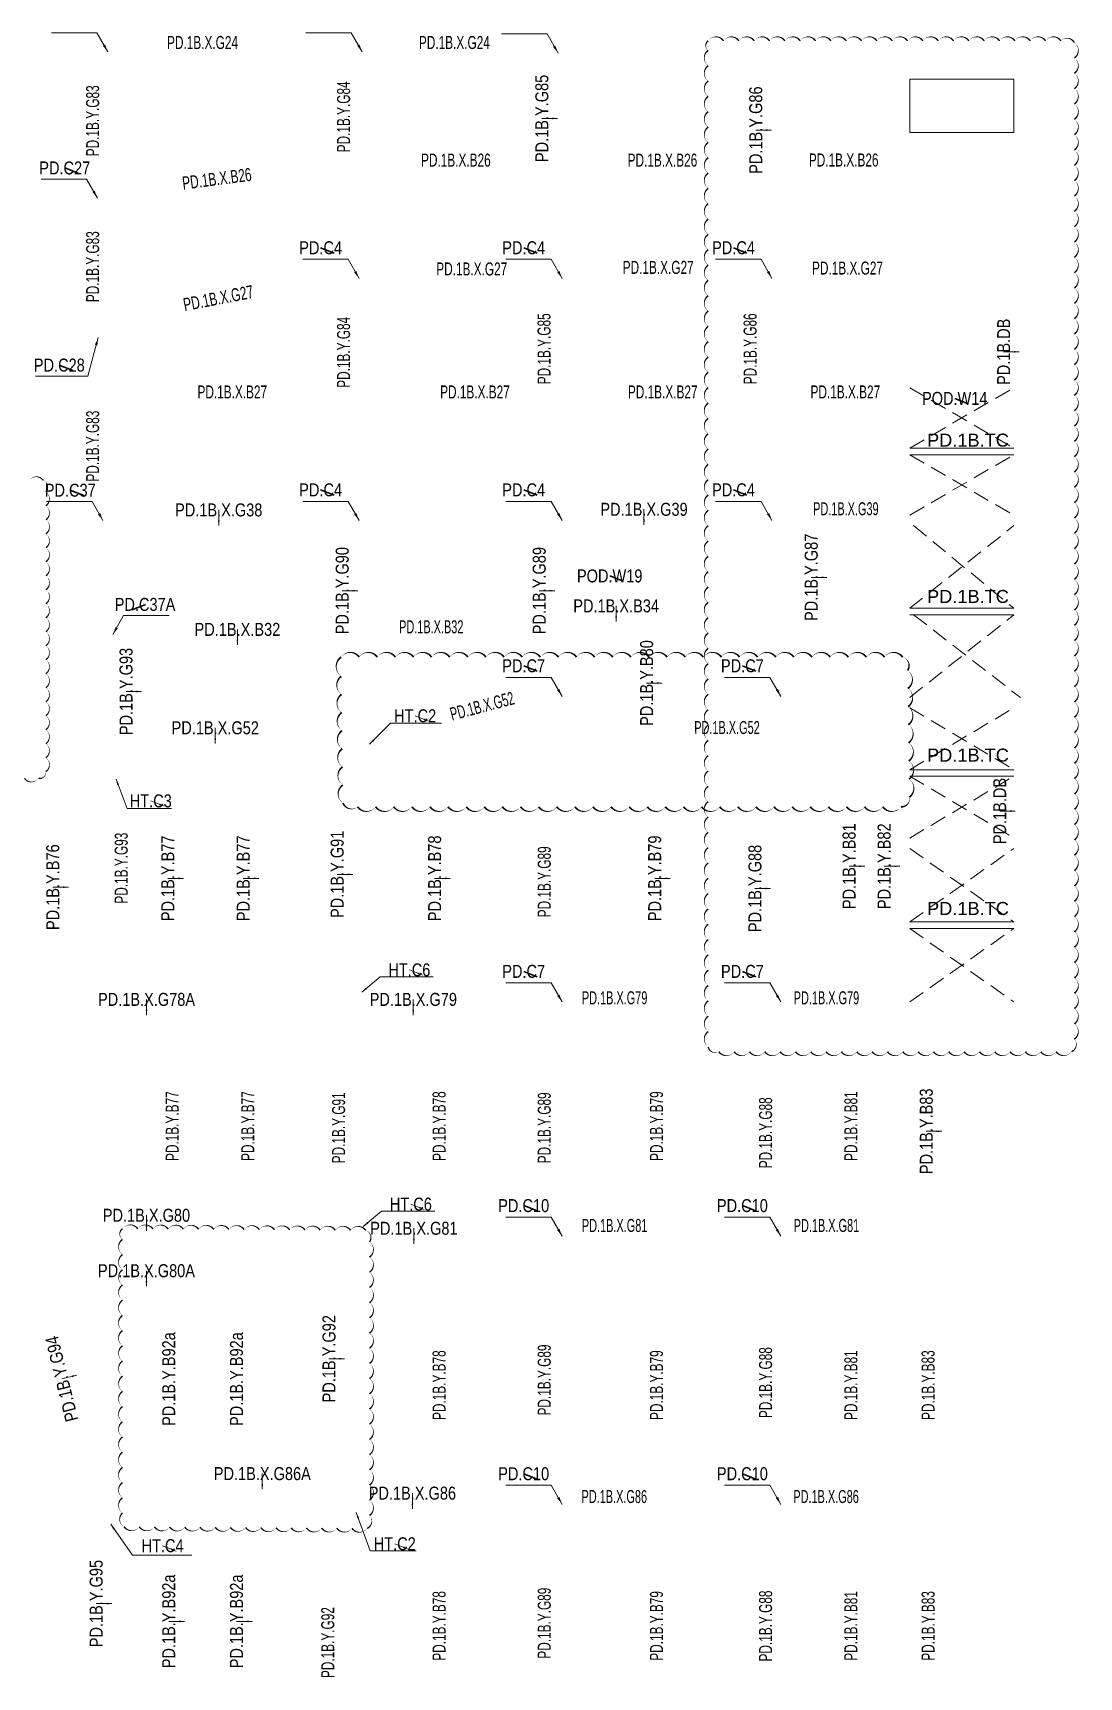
# Model space of a CAD drawing. Header units: millimetres. Extents: x -186788 to 266101, y -9748 to 236614.
# Drawn here: x 177030 to 217216, y 2662 to 65832 of the extents above; entities that cross this region are included whole.
import ezdxf
from ezdxf.enums import TextEntityAlignment as Align

# ---------------------------------------------------------------- set-up
doc = ezdxf.new("R2010")
doc.units = ezdxf.units.MM
doc.header["$MEASUREMENT"] = 0
doc.linetypes.add('DASHED2', pattern=[9.525, 6.35, -3.175])
doc.layers.add('$0$##_KMS_HR', color=230, linetype='Continuous', plot=False)
for name, color, linetype, lineweight in [('$0$C1', 20, 'Continuous', 35), ('$1$NDC_S_ANNO', 7, 'Continuous', 20), ('$1$NDC_S_BEAM NAME', 7, 'Continuous', 9), ('$1$NDC_S_DIM', 1, 'Continuous', 15), ('$1$NDC_S_VN TEXT', 7, 'Continuous', 20), ('NDC_S_OPENING', 9, 'DASHED2', 13), ('NDC_S_SLAB', 2, 'Continuous', 20), ('NDC_S_VN TEXT', 7, 'Continuous', 20)]:
    doc.layers.add(name, color=color, linetype=linetype, lineweight=lineweight)
doc.styles.add('$1$NDC_DIM', font='', dxfattribs={"width": 0.75})
doc.styles.add('$2$ARIAL', font='arial.ttf', dxfattribs={"width": 0.8})
doc.styles.add('NDC_ARIAL', font='arial.ttf', dxfattribs={"width": 0.85})
doc.styles.get('$1$NDC_DIM').set_extended_font_data('Dotum')
doc.dimstyles.new('$0$NDC_dim_150', dxfattribs={"dimscale": 150, "dimtxt": 2.2, "dimasz": 1.5, "dimexe": 1.5, "dimexo": 2.5, "dimgap": 1, "dimtad": 1, "dimdec": 0, "dimzin": 0, "dimdsep": 46, "dimtxsty": '$1$NDC_DIM', "dimblk": '$1$DIMMARK', "dimcen": 0.09, "dimdle": 1.2, "dimclrd": 1, "dimclre": 1, "dimclrt": 3, "dimadec": 0, "dimazin": 0, "dimtfac": 1, "dimtdec": 0, "dimtix": 1, "dimtofl": 0, "dimtmove": 0, "dimatfit": 3, "dimfxl": 0, "dimtolj": 1, "dimtzin": 0, "dimarcsym": 0})
doc.dimstyles.new('$1$NDC_dim_iso', dxfattribs={"dimtxt": 2.2, "dimasz": 1, "dimexe": 1.5, "dimexo": 2.5, "dimgap": 1, "dimtad": 1, "dimdec": 0, "dimzin": 0, "dimdsep": 46, "dimtxsty": '$1$NDC_DIM', "dimblk": '$1$DIMMARK', "dimcen": 0.09, "dimdle": 1.2, "dimclrd": 1, "dimclre": 1, "dimclrt": 3, "dimadec": 0, "dimazin": 0, "dimtfac": 1, "dimtdec": 0, "dimtix": 1, "dimtofl": 0, "dimtmove": 0, "dimatfit": 3, "dimfxl": 0, "dimtolj": 1, "dimtzin": 0, "dimarcsym": 0})

# ---------------------------------------------------------------- blocks, each defined once
blk = doc.blocks.new('$1$DIMMARK')
at = {"layer": '$1$NDC_S_DIM', "color": 1}
blk.add_line((-1.5, 0), (1, 0), dxfattribs=at)
at = {"layer": '$1$NDC_S_DIM', "color": 2, "const_width": 0.1}
blk.add_lwpolyline([(-0.42, -0.42), (0.42, 0.42)], dxfattribs=at)
blk = doc.blocks.new('A$C8e50ed30')
at = {"layer": 'NDC_S_OPENING', "ltscale": 100}
for p, q in [((-4250, -14425), (-250, -12100)), ((-4250, -12100), (-250, -14425)), ((-4250, -17000), (-250, -14675)), ((-4250, -14675), (-250, -17000)), ((-4250, -20575), (-250, -17400)), ((-4100, -17400), (-250, -20575)), ((-4250, -24000), (-250, -20825)), ((-4100, -20825), (0, -24000)), ((-4250, -24400), (-250, -26775)), ((-4250, -26775), (-250, -24400)), ((-4250, -27025), (-250, -29400)), ((-4250, -29400), (-250, -27025)), ((-4250, -29800), (-250, -32625)), ((-4250, -32625), (-250, -29800)), ((-4250, -32875), (-250, -35700)), ((-4250, -35700), (-250, -32875))]:
    blk.add_line(p, q, dxfattribs=at)
at = {"layer": 'NDC_S_SLAB', "ltscale": 200}
for p, q in [((-250, -14425), (-4250, -14425)), ((-250, -14675), (-4250, -14675)), ((-250, -20575), (-4250, -20575)), ((-250, -20825), (-4250, -20825)), ((-250, -26775), (-4250, -26775)), ((-250, -27025), (-4250, -27025)), ((-250, -32625), (-4250, -32625)), ((-250, -32875), (-4250, -32875))]:
    blk.add_line(p, q, dxfattribs=at)
at = {"layer": 'NDC_S_SLAB'}
blk.add_lwpolyline([(-250, -250), (-4250, -250), (-4250, -2300), (-250, -2300)], close=True, dxfattribs=at)
blk = doc.blocks.new('*U29')
at = {"layer": '$1$NDC_S_ANNO', "ltscale": 0.8, "style": '$2$ARIAL', "width": 0.8, "flags": 1}
blk.add_attdef('CHU_THICH', text='', height=2.5, dxfattribs=at).set_placement((0, 0), align=Align.MIDDLE_CENTER)
at = {"layer": '$1$NDC_S_ANNO', "ltscale": 0.8, "style": '$2$ARIAL', "width": 0.8}
blk.add_attdef('TEN', text='', height=2.5, dxfattribs=at).set_placement((-2.58, 1.03), align=Align.MIDDLE_CENTER)
at = {"layer": 'Defpoints'}
blk.add_leader([(0, 0), (-2.58, 1.03)], dimstyle='$1$NDC_dim_iso', override={"dimgap": 0.625, "dimtad": 0}, dxfattribs=at)
blk = doc.blocks.new('$0$co t check')
at = {"layer": '$0$C1', "xscale": 200, "yscale": 200, "zscale": 200}
for p, values in [((178769, 60437), {'TEN': 'PD.C27'}), ((188598, 57371), {'TEN': 'PD.C4'}), ((196398, 57371), {'TEN': 'PD.C4'}), ((204456, 57372), {'TEN': 'PD.C4'}), ((178561, 52863), {'TEN': 'PD.C28'}), ((178980, 48056), {'TEN': 'PD.C37'}), ((188598, 48070), {'TEN': 'PD.C4'}), ((196398, 48070), {'TEN': 'PD.C4'}), ((204456, 48071), {'TEN': 'PD.C4'})]:
    blk.add_blockref('*U29', p, dxfattribs=at).add_auto_attribs(values)
at = {"layer": '$0$C1'}
ref = blk.add_blockref('*U29', (180839, 43669), dxfattribs=dict(at, xscale=-200, yscale=200, zscale=200))
ref.add_attrib('TEN', 'PD.C37A', dxfattribs={"layer": '$1$NDC_S_ANNO', "ltscale": 0.8, "height": 500, "style": '$2$ARIAL', "width": 0.8}).set_placement((181337, 43874), align=Align.MIDDLE_CENTER)
at = {"layer": '$0$C1', "color": 0, "xscale": 200, "yscale": 200, "zscale": 200}
for p, values in [((196398, 41310), {'TEN': 'PD.C7'}), ((204798, 41310), {'TEN': 'PD.C7'}), ((196398, 29571), {'TEN': 'PD.C7'}), ((204798, 29571), {'TEN': 'PD.C7'}), ((196398, 20571), {'TEN': 'PD.C10'}), ((204798, 20571), {'TEN': 'PD.C10'}), ((196398, 10271), {'TEN': 'PD.C10'}), ((204798, 10271), {'TEN': 'PD.C10'})]:
    blk.add_blockref('*U29', p, dxfattribs=at).add_auto_attribs(values)
at = {"layer": '$1$NDC_S_VN TEXT', "xscale": 200, "yscale": 200, "zscale": 200}
for p, values in [((192230, 39389), {'TEN': 'HT.C2'}), ((182074, 36120), {'TEN': 'HT.C3'}), ((192006, 29628), {'TEN': 'HT.C6'}), ((192064, 20628), {'TEN': 'HT.C6'}), ((182528, 7506), {'TEN': 'HT.C4'}), ((191445, 7579), {'TEN': 'HT.C2'})]:
    blk.add_blockref('*U29', p, dxfattribs=at).add_auto_attribs(values)
at = {"layer": '$0$C1'}
for points in [[(179909, 65100), (179492, 65832), (177743, 65832)], [(189678, 65100), (189261, 65832), (187512, 65832)], [(197201, 65058), (196784, 65790), (195034, 65790)], [(179509, 59481), (179092, 60212), (177343, 60212)], [(189559, 56400), (189142, 57132), (187393, 57132)], [(197359, 56400), (196942, 57132), (195193, 57132)], [(205417, 56401), (205000, 57133), (203250, 57133)], [(179538, 54128), (179136, 52639), (177135, 52639)], [(179720, 47100), (179303, 47832), (177553, 47832)], [(189559, 47099), (189142, 47831), (187393, 47831)], [(197359, 47099), (196942, 47831), (195193, 47831)], [(205417, 47100), (205000, 47832), (203250, 47832)], [(180099, 42713), (180516, 43445), (182265, 43445)]]:
    blk.add_leader(points, dimstyle='$0$NDC_dim_150', override={"dimasz": 2, "dimgap": 1, "dimtad": 0}, dxfattribs=at)
at = {"layer": '$0$C1', "color": 0}
for points in [[(197359, 40339), (196942, 41071), (195193, 41071)], [(205759, 40339), (205342, 41071), (203593, 41071)], [(197359, 28600), (196942, 29332), (195193, 29332)], [(205759, 28600), (205342, 29332), (203593, 29332)], [(197359, 19600), (196942, 20332), (195193, 20332)], [(205759, 19600), (205342, 20332), (203593, 20332)], [(197359, 9300), (196942, 10032), (195193, 10032)], [(205759, 9300), (205342, 10032), (203593, 10032)]]:
    blk.add_leader(points, dimstyle='$0$NDC_dim_150', override={"dimasz": 2, "dimgap": 1, "dimtad": 0}, dxfattribs=at)
for points in [[(189960, 38500), (190771, 39314), (192728, 39314)], [(180225, 37158), (180648, 36033), (182354, 36033)], [(189664, 28976), (190364, 29561), (192406, 29561)], [(189722, 19976), (190422, 20561), (192464, 20561)], [(189449, 8986), (189981, 7518), (191746, 7518)], [(180019, 8536), (180862, 7347), (183136, 7347)]]:
    blk.add_leader(points, dimstyle='$0$NDC_dim_150', override={"dimgap": 1, "dimtad": 0})
blk = doc.blocks.new('*U45')
at = {"layer": '$1$NDC_S_ANNO', "ltscale": 0.8, "style": '$2$ARIAL', "width": 0.8}
blk.add_attdef('TEN', text='', height=2.5, dxfattribs=at).set_placement((0, 3), align=Align.MIDDLE_CENTER)
at = {"layer": '$1$NDC_S_ANNO', "ltscale": 0.8, "style": '$2$ARIAL', "width": 0.8, "flags": 1}
blk.add_attdef('CHU_THICH', text='', height=2.5, dxfattribs=at).set_placement((0, 0), align=Align.MIDDLE_CENTER)
at = {"layer": 'Defpoints'}
blk.add_leader([(0, 0), (0, 3)], dimstyle='$1$NDC_dim_iso', override={"dimgap": 0.625, "dimtad": 0}, dxfattribs=at)

msp = doc.modelspace()

# ---------------------------------------------------------------- linework, layer by layer
at = {"layer": 'Defpoints', "color": 6}
for points in [[(202970.5, 65527.7, 0, 58.9, -0.5205671), (203559.5, 65527.7, 0, 58.9, -0.5205671), (204148.5, 65527.7, 0, 58.9, -0.5205671), (204737.5, 65527.7, 0, 58.9, -0.5205671), (205326.5, 65527.7, 0, 58.9, -0.5205671), (205915.5, 65527.7, 0, 58.9, -0.5205671), (206504.5, 65527.7, 0, 58.9, -0.5205671), (207093.4, 65527.7, 0, 58.9, -0.5205671), (207682.4, 65527.7, 0, 58.9, -0.5205671), (208271.4, 65527.7, 0, 58.9, -0.5205671), (208860.4, 65527.7, 0, 58.9, -0.5205671), (209449.4, 65527.7, 0, 58.9, -0.5205671), (210038.4, 65527.7, 0, 58.9, -0.5205671), (210627.4, 65527.7, 0, 58.9, -0.5205671), (211216.3, 65527.7, 0, 58.9, -0.5205671), (211805.3, 65527.7, 0, 58.9, -0.5205671), (212394.3, 65527.7, 0, 58.9, -0.5205671), (212983.3, 65527.7, 0, 58.9, -0.5205671), (213572.3, 65527.7, 0, 58.9, -0.5205671), (214161.3, 65527.7, 0, 58.9, -0.5205671), (214750.2, 65527.7, 0, 58.9, -0.5205671), (215339.2, 65527.7, 0, 58.9, -0.5205671), (215928.2, 65527.7, 0, 58.9, -0.5205671), (216517.2, 65527.7, 0, 58.9, -0.5205671), (217033.3, 65454.8, 0, 58.9, -0.5205671), (217033.3, 64865.8, 0, 58.9, -0.5205671), (217033.3, 64276.9, 0, 58.9, -0.5205671), (217033.3, 63687.9, 0, 58.9, -0.5205671), (217033.3, 63098.9, 0, 58.9, -0.5205671), (217033.3, 62509.9, 0, 58.9, -0.5205671), (217033.3, 61920.9, 0, 58.9, -0.5205671), (217033.3, 61331.9, 0, 58.9, -0.5205671), (217033.3, 60742.9, 0, 58.9, -0.5205671), (217033.3, 60154, 0, 58.9, -0.5205671), (217033.3, 59565, 0, 58.9, -0.5205671), (217033.3, 58976, 0, 58.9, -0.5205671), (217033.3, 58387, 0, 58.9, -0.5205671), (217033.3, 57798, 0, 58.9, -0.5205671), (217033.3, 57209, 0, 58.9, -0.5205671), (217033.3, 56620.1, 0, 58.9, -0.5205671), (217033.3, 56031.1, 0, 58.9, -0.5205671), (217033.3, 55442.1, 0, 58.9, -0.5205671), (217033.3, 54853.1, 0, 58.9, -0.5205671), (217033.3, 54264.1, 0, 58.9, -0.5205671), (217033.3, 53675.1, 0, 58.9, -0.5205671), (217033.3, 53086.1, 0, 58.9, -0.5205671), (217033.3, 52497.2, 0, 58.9, -0.5205671), (217033.3, 51908.2, 0, 58.9, -0.5205671), (217033.3, 51319.2, 0, 58.9, -0.5205671), (217033.3, 50730.2, 0, 58.9, -0.5205671), (217033.3, 50141.2, 0, 58.9, -0.5205671), (217033.3, 49552.2, 0, 58.9, -0.5205671), (217033.3, 48963.2, 0, 58.9, -0.5205671), (217033.3, 48374.3, 0, 58.9, -0.5205671), (217033.3, 47785.3, 0, 58.9, -0.5205671), (217033.3, 47196.3, 0, 58.9, -0.5205671), (217033.3, 46607.3, 0, 58.9, -0.5205671), (217033.3, 46018.3, 0, 58.9, -0.5205671), (217033.3, 45429.3, 0, 58.9, -0.5205671), (217033.3, 44840.3, 0, 58.9, -0.5205671), (217033.3, 44251.4, 0, 58.9, -0.5205671), (217033.3, 43662.4, 0, 58.9, -0.5205671), (217033.3, 43073.4, 0, 58.9, -0.5205671), (217033.3, 42484.4, 0, 58.9, -0.5205671), (217033.3, 41895.4, 0, 58.9, -0.5205671), (217033.3, 41306.4, 0, 58.9, -0.5205671), (217033.3, 40717.5, 0, 58.9, -0.5205671), (217033.3, 40128.5, 0, 58.9, -0.5205671), (217033.3, 39539.5, 0, 58.9, -0.5205671), (217033.3, 38950.5, 0, 58.9, -0.5205671), (217033.3, 38361.5, 0, 58.9, -0.5205671), (217033.3, 37772.5, 0, 58.9, -0.5205671), (217033.3, 37183.5, 0, 58.9, -0.5205671), (217033.3, 36594.6, 0, 58.9, -0.5205671), (217033.3, 36005.6, 0, 58.9, -0.5205671), (217033.3, 35416.6, 0, 58.9, -0.5205671), (217033.3, 34827.6, 0, 58.9, -0.5205671), (217033.3, 34238.6, 0, 58.9, -0.5205671), (217033.3, 33649.6, 0, 58.9, -0.5205671), (217033.3, 33060.6, 0, 58.9, -0.5205671), (217033.3, 32471.7, 0, 58.9, -0.5205671), (217033.3, 31882.7, 0, 58.9, -0.5205671), (217033.3, 31293.7, 0, 58.9, -0.5205671), (217033.3, 30704.7, 0, 58.9, -0.5205671), (217033.3, 30115.7, 0, 58.9, -0.5205671), (217033.3, 29526.7, 0, 58.9, -0.5205671), (217033.3, 28937.7, 0, 58.9, -0.5205671), (217033.3, 28348.8, 0, 58.9, -0.5205671), (217033.3, 27759.8, 0, 58.9, -0.5205671), (217033.3, 27170.8, 0, 58.9, -0.5205671), (216923.7, 26691.5, 0, 58.9, -0.5205671), (216334.7, 26691.5, 0, 58.9, -0.5205671), (215745.7, 26691.5, 0, 58.9, -0.5205671), (215156.7, 26691.5, 0, 58.9, -0.5205671), (214567.7, 26691.5, 0, 58.9, -0.5205671), (213978.7, 26691.5, 0, 58.9, -0.5205671), (213389.8, 26691.5, 0, 58.9, -0.5205671), (212800.8, 26691.5, 0, 58.9, -0.5205671), (212211.8, 26691.5, 0, 58.9, -0.5205671), (211622.8, 26691.5, 0, 58.9, -0.5205671), (211033.8, 26691.5, 0, 58.9, -0.5205671), (210444.8, 26691.5, 0, 58.9, -0.5205671), (209855.9, 26691.5, 0, 58.9, -0.5205671), (209266.9, 26691.5, 0, 58.9, -0.5205671), (208677.9, 26691.5, 0, 58.9, -0.5205671), (208088.9, 26691.5, 0, 58.9, -0.5205671), (207499.9, 26691.5, 0, 58.9, -0.5205671), (206910.9, 26691.5, 0, 58.9, -0.5205671), (206321.9, 26691.5, 0, 58.9, -0.5205671), (205733, 26691.5, 0, 58.9, -0.5205671), (205144, 26691.5, 0, 58.9, -0.5205671), (204555, 26691.5, 0, 58.9, -0.5205671), (203966, 26691.5, 0, 58.9, -0.5205671), (203377, 26691.5, 0, 58.9, -0.5205671), (202970.5, 26874, 0, 58.9, -0.5205671), (202970.5, 27463, 0, 58.9, -0.5205671), (202970.5, 28052, 0, 58.9, -0.5205671), (202970.5, 28640.9, 0, 58.9, -0.5205671), (202970.5, 29229.9, 0, 58.9, -0.5205671), (202970.5, 29818.9, 0, 58.9, -0.5205671), (202970.5, 30407.9, 0, 58.9, -0.5205671), (202970.5, 30996.9, 0, 58.9, -0.5205671), (202970.5, 31585.9, 0, 58.9, -0.5205671), (202970.5, 32174.9, 0, 58.9, -0.5205671), (202970.5, 32763.8, 0, 58.9, -0.5205671), (202970.5, 33352.8, 0, 58.9, -0.5205671), (202970.5, 33941.8, 0, 58.9, -0.5205671), (202970.5, 34530.8, 0, 58.9, -0.5205671), (202970.5, 35119.8, 0, 58.9, -0.5205671), (202970.5, 35708.8, 0, 58.9, -0.5205671), (202970.5, 36297.7, 0, 58.9, -0.5205671), (202970.5, 36886.7, 0, 58.9, -0.5205671), (202970.5, 37475.7, 0, 58.9, -0.5205671), (202970.5, 38064.7, 0, 58.9, -0.5205671), (202970.5, 38653.7, 0, 58.9, -0.5205671), (202970.5, 39242.7, 0, 58.9, -0.5205671), (202970.5, 39831.7, 0, 58.9, -0.5205671), (202970.5, 40420.6, 0, 58.9, -0.5205671), (202970.5, 41009.6, 0, 58.9, -0.5205671), (202970.5, 41598.6, 0, 58.9, -0.5205671), (202970.5, 42187.6, 0, 58.9, -0.5205671), (202970.5, 42776.6, 0, 58.9, -0.5205671), (202970.5, 43365.6, 0, 58.9, -0.5205671), (202970.5, 43954.6, 0, 58.9, -0.5205671), (202970.5, 44543.5, 0, 58.9, -0.5205671), (202970.5, 45132.5, 0, 58.9, -0.5205671), (202970.5, 45721.5, 0, 58.9, -0.5205671), (202970.5, 46310.5, 0, 58.9, -0.5205671), (202970.5, 46899.5, 0, 58.9, -0.5205671), (202970.5, 47488.5, 0, 58.9, -0.5205671), (202970.5, 48077.5, 0, 58.9, -0.5205671), (202970.5, 48666.4, 0, 58.9, -0.5205671), (202970.5, 49255.4, 0, 58.9, -0.5205671), (202970.5, 49844.4, 0, 58.9, -0.5205671), (202970.5, 50433.4, 0, 58.9, -0.5205671), (202970.5, 51022.4, 0, 58.9, -0.5205671), (202970.5, 51611.4, 0, 58.9, -0.5205671), (202970.5, 52200.4, 0, 58.9, -0.5205671), (202970.5, 52789.3, 0, 58.9, -0.5205671), (202970.5, 53378.3, 0, 58.9, -0.5205671), (202970.5, 53967.3, 0, 58.9, -0.5205671), (202970.5, 54556.3, 0, 58.9, -0.5205671), (202970.5, 55145.3, 0, 58.9, -0.5205671), (202970.5, 55734.3, 0, 58.9, -0.5205671), (202970.5, 56323.2, 0, 58.9, -0.5205671), (202970.5, 56912.2, 0, 58.9, -0.5205671), (202970.5, 57501.2, 0, 58.9, -0.5205671), (202970.5, 58090.2, 0, 58.9, -0.5205671), (202970.5, 58679.2, 0, 58.9, -0.5205671), (202970.5, 59268.2, 0, 58.9, -0.5205671), (202970.5, 59857.2, 0, 58.9, -0.5205671), (202970.5, 60446.1, 0, 58.9, -0.5205671), (202970.5, 61035.1, 0, 58.9, -0.5205671), (202970.5, 61624.1, 0, 58.9, -0.5205671), (202970.5, 62213.1, 0, 58.9, -0.5205671), (202970.5, 62802.1, 0, 58.9, -0.5205671), (202970.5, 63391.1, 0, 58.9, -0.5205671), (202970.5, 63980.1, 0, 58.9, -0.5205671), (202970.5, 64569, 0, 58.9, -0.5205671), (202970.5, 65158, 0, 58.9, -0.5205671)], [(188866.5, 41849, 0, 69.6, -0.5205671), (189562.2, 41849, 0, 69.6, -0.5205671), (190258, 41849, 0, 69.6, -0.5205671), (190953.7, 41849, 0, 69.6, -0.5205671), (191649.5, 41849, 0, 69.6, -0.5205671), (192345.3, 41849, 0, 69.6, -0.5205671), (193041, 41849, 0, 69.6, -0.5205671), (193736.8, 41849, 0, 69.6, -0.5205671), (194432.5, 41849, 0, 69.6, -0.5205671), (195128.3, 41849, 0, 69.6, -0.5205671), (195824, 41849, 0, 69.6, -0.5205671), (196519.8, 41849, 0, 69.6, -0.5205671), (197215.5, 41849, 0, 69.6, -0.5205671), (197911.3, 41849, 0, 69.6, -0.5205671), (198607, 41849, 0, 69.6, -0.5205671), (199302.8, 41849, 0, 69.6, -0.5205671), (199998.5, 41849, 0, 69.6, -0.5205671), (200694.3, 41849, 0, 69.6, -0.5205671), (201390, 41849, 0, 69.6, -0.5205671), (202085.8, 41849, 0, 69.6, -0.5205671), (202781.5, 41849, 0, 69.6, -0.5205671), (203477.3, 41849, 0, 69.6, -0.5205671), (204173, 41849, 0, 69.6, -0.5205671), (204868.8, 41849, 0, 69.6, -0.5205671), (205564.5, 41849, 0, 69.6, -0.5205671), (206260.3, 41849, 0, 69.6, -0.5205671), (206956, 41849, 0, 69.6, -0.5205671), (207651.8, 41849, 0, 69.6, -0.5205671), (208347.5, 41849, 0, 69.6, -0.5205671), (209043.3, 41849, 0, 69.6, -0.5205671), (209739, 41849, 0, 69.6, -0.5205671), (210434.8, 41849, 0, 69.6, -0.5205671), (210627.7, 41339.4, 0, 69.6, -0.5205671), (210637.1, 40643.7, 0, 69.6, -0.5205671), (210646.4, 39948, 0, 69.6, -0.5205671), (210655.7, 39252.3, 0, 69.6, -0.5205671), (210665.1, 38556.6, 0, 69.6, -0.5205671), (210674.4, 37861, 0, 69.6, -0.5205671), (210683.8, 37165.3, 0, 69.6, -0.5205671), (210693.1, 36469.6, 0, 69.6, -0.5205671), (210370.8, 36101.1, 0, 69.6, -0.5205671), (209675, 36101.1, 0, 69.6, -0.5205671), (208979.3, 36101.1, 0, 69.6, -0.5205671), (208283.5, 36101.1, 0, 69.6, -0.5205671), (207587.8, 36101.1, 0, 69.6, -0.5205671), (206892, 36101.1, 0, 69.6, -0.5205671), (206196.3, 36101.1, 0, 69.6, -0.5205671), (205500.5, 36101.1, 0, 69.6, -0.5205671), (204804.8, 36101.1, 0, 69.6, -0.5205671), (204109, 36101.1, 0, 69.6, -0.5205671), (203413.3, 36101.1, 0, 69.6, -0.5205671), (202717.5, 36101.1, 0, 69.6, -0.5205671), (202021.8, 36101.1, 0, 69.6, -0.5205671), (201326, 36101.1, 0, 69.6, -0.5205671), (200630.3, 36101.1, 0, 69.6, -0.5205671), (199934.5, 36101.1, 0, 69.6, -0.5205671), (199238.8, 36101.1, 0, 69.6, -0.5205671), (198543, 36101.1, 0, 69.6, -0.5205671), (197847.3, 36101.1, 0, 69.6, -0.5205671), (197151.5, 36101.1, 0, 69.6, -0.5205671), (196455.8, 36101.1, 0, 69.6, -0.5205671), (195760, 36101.1, 0, 69.6, -0.5205671), (195064.2, 36101.1, 0, 69.6, -0.5205671), (194368.5, 36101.1, 0, 69.6, -0.5205671), (193672.7, 36101.1, 0, 69.6, -0.5205671), (192977, 36101.1, 0, 69.6, -0.5205671), (192281.2, 36101.1, 0, 69.6, -0.5205671), (191585.5, 36101.1, 0, 69.6, -0.5205671), (190889.7, 36101.1, 0, 69.6, -0.5205671), (190194, 36101.1, 0, 69.6, -0.5205671), (189498.2, 36101.1, 0, 69.6, -0.5205671), (188941.8, 36242.3, 0, 69.6, -0.5205671), (188932.4, 36938, 0, 69.6, -0.5205671), (188923.1, 37633.7, 0, 69.6, -0.5205671), (188913.8, 38329.4, 0, 69.6, -0.5205671), (188904.4, 39025.1, 0, 69.6, -0.5205671), (188895.1, 39720.8, 0, 69.6, -0.5205671), (188885.7, 40416.5, 0, 69.6, -0.5205671), (188876.4, 41112.1, 0, 69.6, -0.5205671)], [(180472.5, 19887.8, 0, 58.4, -0.5205671), (181056.3, 19883.8, 0, 58.4, -0.5205671), (181640.2, 19879.7, 0, 58.4, -0.5205671), (182224, 19875.7, 0, 58.4, -0.5205671), (182807.8, 19871.6, 0, 58.4, -0.5205671), (183391.7, 19867.6, 0, 58.4, -0.5205671), (183975.5, 19863.6, 0, 58.4, -0.5205671), (184559.4, 19859.5, 0, 58.4, -0.5205671), (185143.2, 19855.5, 0, 58.4, -0.5205671), (185727, 19851.4, 0, 58.4, -0.5205671), (186310.9, 19847.4, 0, 58.4, -0.5205671), (186894.7, 19843.4, 0, 58.4, -0.5205671), (187478.5, 19839.3, 0, 58.4, -0.5205671), (188062.4, 19835.3, 0, 58.4, -0.5205671), (188646.2, 19831.2, 0, 58.4, -0.5205671), (189230.1, 19827.2, 0, 58.4, -0.5205671), (189813.9, 19823.2, 0, 58.4, -0.5205671), (189959.4, 19383.8, 0, 58.4, -0.5205671), (189959.4, 18799.9, 0, 58.4, -0.5205671), (189959.4, 18216.1, 0, 58.4, -0.5205671), (189959.4, 17632.2, 0, 58.4, -0.5205671), (189959.4, 17048.4, 0, 58.4, -0.5205671), (189959.4, 16464.5, 0, 58.4, -0.5205671), (189959.4, 15880.7, 0, 58.4, -0.5205671), (189959.4, 15296.8, 0, 58.4, -0.5205671), (189959.4, 14713, 0, 58.4, -0.5205671), (189959.4, 14129.1, 0, 58.4, -0.5205671), (189959.4, 13545.3, 0, 58.4, -0.5205671), (189959.4, 12961.4, 0, 58.4, -0.5205671), (189959.4, 12377.6, 0, 58.4, -0.5205671), (189959.4, 11793.7, 0, 58.4, -0.5205671), (189959.4, 11209.9, 0, 58.4, -0.5205671), (189959.4, 10626, 0, 58.4, -0.5205671), (189959.4, 10042.2, 0, 58.4, -0.5205671), (189959.4, 9458.3, 0, 58.4, -0.5205671), (189959.4, 8874.5, 0, 58.4, -0.5205671), (189872.2, 8378.4, 0, 58.4, -0.5205671), (189288.3, 8382.5, 0, 58.4, -0.5205671), (188704.5, 8386.5, 0, 58.4, -0.5205671), (188120.7, 8390.6, 0, 58.4, -0.5205671), (187536.8, 8394.6, 0, 58.4, -0.5205671), (186953, 8398.6, 0, 58.4, -0.5205671), (186369.2, 8402.7, 0, 58.4, -0.5205671), (185785.3, 8406.7, 0, 58.4, -0.5205671), (185201.5, 8410.8, 0, 58.4, -0.5205671), (184617.6, 8414.8, 0, 58.4, -0.5205671), (184033.8, 8418.8, 0, 58.4, -0.5205671), (183450, 8422.9, 0, 58.4, -0.5205671), (182866.1, 8426.9, 0, 58.4, -0.5205671), (182282.3, 8431, 0, 58.4, -0.5205671), (181698.5, 8435, 0, 58.4, -0.5205671), (181114.6, 8439, 0, 58.4, -0.5205671), (180530.8, 8443.1, 0, 58.4, -0.5205671), (180472.5, 8969.1, 0, 58.4, -0.5205671), (180472.5, 9552.9, 0, 58.4, -0.5205671), (180472.5, 10136.8, 0, 58.4, -0.5205671), (180472.5, 10720.6, 0, 58.4, -0.5205671), (180472.5, 11304.5, 0, 58.4, -0.5205671), (180472.5, 11888.3, 0, 58.4, -0.5205671), (180472.5, 12472.2, 0, 58.4, -0.5205671), (180472.5, 13056, 0, 58.4, -0.5205671), (180472.5, 13639.9, 0, 58.4, -0.5205671), (180472.5, 14223.7, 0, 58.4, -0.5205671), (180472.5, 14807.6, 0, 58.4, -0.5205671), (180472.5, 15391.4, 0, 58.4, -0.5205671), (180472.5, 15975.3, 0, 58.4, -0.5205671), (180472.5, 16559.1, 0, 58.4, -0.5205671), (180472.5, 17143, 0, 58.4, -0.5205671), (180472.5, 17726.8, 0, 58.4, -0.5205671), (180472.5, 18310.7, 0, 58.4, -0.5205671), (180472.5, 18894.5, 0, 58.4, -0.5205671), (180472.5, 19478.4, 0, 58.4, -0.5205671)]]:
    msp.add_lwpolyline(points, format="xyseb", close=True, dxfattribs=at)
msp.add_lwpolyline([(176890.8, 48638.5, 0, 53.8, -0.5205671), (177428.4, 48638.5, 0, 53.8, -0.5205671), (177526.6, 48199.1, 0, 53.8, -0.5205671), (177526.6, 47661.6, 0, 53.8, -0.5205671), (177526.6, 47124, 0, 53.8, -0.5205671), (177526.6, 46586.5, 0, 53.8, -0.5205671), (177526.6, 46048.9, 0, 53.8, -0.5205671), (177526.6, 45511.4, 0, 53.8, -0.5205671), (177526.6, 44973.9, 0, 53.8, -0.5205671), (177526.6, 44436.3, 0, 53.8, -0.5205671), (177526.6, 43898.8, 0, 53.8, -0.5205671), (177526.6, 43361.2, 0, 53.8, -0.5205671), (177526.6, 42823.7, 0, 53.8, -0.5205671), (177526.6, 42286.1, 0, 53.8, -0.5205671), (177526.6, 41748.6, 0, 53.8, -0.5205671), (177526.6, 41211, 0, 53.8, -0.5205671), (177526.6, 40673.5, 0, 53.8, -0.5205671), (177526.6, 40135.9, 0, 53.8, -0.5205671), (177526.6, 39598.4, 0, 53.8, -0.5205671), (177526.6, 39060.8, 0, 53.8, -0.5205671), (177526.6, 38523.3, 0, 53.8, -0.5205671), (177526.6, 37985.7, 0, 53.8, -0.5205671), (177526.6, 37448.2, 0, 53.8, -0.5205671), (177243.1, 37194.1, 0, 53.8, -0.5205671), (176705.5, 37194.1, 0, 53.8, -0.5205671)], format="xyseb", dxfattribs=at)

# ---------------------------------------------------------------- block references
at = {"layer": '$0$##_KMS_HR'}
msp.add_blockref('A$C8e50ed30', (214959.4, 64300), dxfattribs=at)
at = {"layer": '$0$C1', "xscale": 200, "yscale": 200, "zscale": 200}
for p, values in [((212954.1, 51582.9), {'TEN': 'POD.W14'}), ((199701.2, 44763.4), {'TEN': 'POD.W19'})]:
    msp.add_blockref('*U29', p, dxfattribs=at).add_auto_attribs(values)
at = {"layer": '$1$NDC_S_DIM'}
msp.add_blockref('$0$co t check', (0, 0), dxfattribs=at)
at = {"layer": '$1$NDC_S_VN TEXT'}
for p, xscale, yscale, zscale, rotation, values in [((197178.9, 62545.4), 200.0000000000054, 200.0000000000054, 200.0000000000054, 90, {'TEN': 'PD.1B.Y.G85'}), ((205395.1, 62096.7), 200.0000000000054, 200.0000000000054, 200.0000000000054, 90, {'TEN': 'PD.1B.Y.G86'}), ((214915.9, 53579.9), 200, 200, 200, 90, {'TEN': 'PD.1B.DB'}), ((207526, 44913.6), 200.0000000000054, 200.0000000000054, 200.0000000000054, 90, {'TEN': 'PD.1B.Y.G87'}), ((189510, 44401.1), 200.0000000000054, 200.0000000000054, 200.0000000000054, 90, {'TEN': 'PD.1B.Y.G90'}), ((197078.9, 44401.1), 200.0000000000054, 200.0000000000054, 200.0000000000054, 90, {'TEN': 'PD.1B.Y.G89'}), ((201202.8, 40853.4), 200.0000000000054, 200.0000000000054, 200.0000000000054, 90, {'TEN': 'PD.1B.Y.B80'}), ((181207.1, 40528), 200.0000000000054, 200.0000000000054, 200.0000000000054, 90, {'TEN': 'PD.1B.Y.G93'}), ((214765.8, 35935.6), 200, 200, 200, 90, {'TEN': 'PD.1B.DB'}), ((208979.4, 33814.2), 200.0000000000054, 200.0000000000054, 200.0000000000054, 90, {'TEN': 'PD.1B.Y.B81'}), ((210326.2, 33814.2), 200.0000000000054, 200.0000000000054, 200.0000000000054, 90, {'TEN': 'PD.1B.Y.B82'}), ((182809.7, 33350.3), 200.0000000000054, 200.0000000000054, 200.0000000000054, 90, {'TEN': 'PD.1B.Y.B77'}), ((185709.7, 33350.3), 200.0000000000054, 200.0000000000054, 200.0000000000054, 90, {'TEN': 'PD.1B.Y.B77'}), ((189316.8, 33503), 200.0000000000054, 200.0000000000054, 200.0000000000054, 90, {'TEN': 'PD.1B.Y.G91'}), ((193059.7, 33350.3), 200.0000000000054, 200.0000000000054, 200.0000000000054, 90, {'TEN': 'PD.1B.Y.B78'}), ((201512.8, 33350.3), 200.0000000000054, 200.0000000000054, 200.0000000000054, 90, {'TEN': 'PD.1B.Y.B79'}), ((178392.9, 33010.5), 200.0000000000054, 200.0000000000054, 200.0000000000054, 90, {'TEN': 'PD.1B.Y.B76'}), ((205363.9, 32961.4), 200.0000000000022, 200.0000000000022, 200.0000000000022, 90, {'TEN': 'PD.1B.Y.G88'}), ((211946.1, 23630.8), 200.0000000000054, 200.0000000000054, 200.0000000000054, 90, {'TEN': 'PD.1B.Y.B83'}), ((178719.6, 14263.6), 200.0000000000054, 200.0000000000054, 200.0000000000054, 103.8318002296888, {'TEN': 'PD.1B.Y.G94'}), ((180059.8, 5486.6), 200.0000000000054, 200.0000000000054, 200.0000000000054, 90, {'TEN': 'PD.1B.Y.G95'}), ((182847, 4803.3), 200.0000000000054, 200.0000000000054, 200.0000000000054, 90, {'TEN': 'PD.1B.Y.B92a'}), ((185449.3, 4803.3), 200.0000000000054, 200.0000000000054, 200.0000000000054, 90, {'TEN': 'PD.1B.Y.B92a'})]:
    msp.add_blockref('*U45', p, dxfattribs=dict(at, xscale=xscale, yscale=yscale, zscale=zscale, rotation=rotation)).add_auto_attribs(values)
at = {"layer": '$1$NDC_S_VN TEXT', "xscale": 200, "yscale": 200, "zscale": 200}
for p, values in [((184167.8, 46904.4), {'TEN': 'PD.1B.X.G38'}), ((200502.8, 46927.7), {'TEN': 'PD.1B.X.G39'}), ((199433, 43218.5), {'TEN': 'PD.1B.X.B34'}), ((184885.6, 42315.1), {'TEN': 'PD.1B.X.B32'}), ((184034.4, 38534), {'TEN': 'PD.1B.X.G52'}), ((181394.3, 28100), {'TEN': 'PD.1B.X.G78A'}), ((191641.8, 28100), {'TEN': 'PD.1B.X.G79'}), ((181391.8, 19805.9), {'TEN': 'PD.1B.X.G80'}), ((191664.8, 19305.9), {'TEN': 'PD.1B.X.G81'}), ((181391.8, 17676.3), {'TEN': 'PD.1B.X.G80A'}), ((185841.8, 9880.9), {'TEN': 'PD.1B.X.G86A'}), ((191606.2, 9130.9), {'TEN': 'PD.1B.X.G86'})]:
    msp.add_blockref('*U45', p, dxfattribs=at).add_auto_attribs(values)
at = {"layer": '$1$NDC_S_VN TEXT', "color": 1, "xscale": 200.0000000000054, "yscale": 200.0000000000054, "zscale": 200.0000000000054, "rotation": 90}
msp.add_blockref('*U45', (189002, 14893.7), dxfattribs=at).add_auto_attribs({'TEN': 'PD.1B.Y.G92'})

# ---------------------------------------------------------------- texts
at = {"layer": '$1$NDC_S_ANNO', "style": '$2$ARIAL', "width": 0.8}
for p in [(182247, 14111.8), (184849.3, 14111.8)]:
    msp.add_text('PD.1B.Y.B92a', height=500, rotation=90, dxfattribs=at).set_placement(p, align=Align.MIDDLE_CENTER)
at = {"layer": '$1$NDC_S_BEAM NAME', "style": '$2$ARIAL'}
for s, width, p in [('PD.1B.X.G24', 0.65, (182183.9, 65212.5)), ('PD.1B.X.G24', 0.65, (191857.4, 65212.5)), ('PD.1B.X.B26', 0.65, (191940.1, 60693.6)), ('PD.1B.X.B26', 0.65, (199874.5, 60693.6)), ('PD.1B.X.B26', 0.65, (206835.8, 60698.3)), ('PD.1B.X.G27', 0.65, (192523.4, 56512.5)), ('PD.1B.X.G27', 0.65, (199685, 56572.7)), ('PD.1B.X.G27', 0.65, (206957.9, 56546.5)), ('PD.1B.X.B27', 0.65, (183351.5, 51787.5)), ('PD.1B.X.B27', 0.65, (192672.8, 51787.5)), ('PD.1B.X.B27', 0.65, (199885.1, 51787.5)), ('PD.1B.X.B27', 0.65, (206899.4, 51787.5)), ('PD.1B.X.G39', 0.6, (206999.3, 47298.7)), ('PD.1B.X.G86', 0.6, (198104.1, 9350.2)), ('PD.1B.X.G86', 0.6, (206239.1, 9350.2))]:
    msp.add_text(s, height=500, dxfattribs=dict(at, width=width)).set_placement(p)
for s, rotation, width, p in [('PD.1B.Y.G84', 90, 0.65, (189212.6, 61243.2)), ('PD.1B.Y.G83', 90, 0.65, (179573.9, 61091.4)), ('PD.1B.X.B26', 7.459316, 0.65, (182802.3, 59806.9)), ('PD.1B.Y.G83', 90, 0.65, (179573.9, 55486.7)), ('PD.1B.X.G27', 11.008283, 0.65, (182862.2, 55136.9)), ('PD.1B.Y.G85', 90, 0.65, (196912.3, 52331.6)), ('PD.1B.Y.G86', 90, 0.65, (204829, 52331.6)), ('PD.1B.Y.G84', 90, 0.65, (189212.6, 52197)), ('PD.1B.Y.G83', 90, 0.65, (179573.9, 48593.6)), ('PD.1B.X.B32', 0.055843, 0.6, (191096.5, 42762.6)), ('PD.1B.X.G52', 14.805056, 0.6, (193132.4, 39407.4)), ('PD.1B.X.G52', 0.055843, 0.6, (202434.1, 38893.1)), ('PD.1B.Y.G93', 90, 0.65, (180671.5, 32379.8)), ('PD.1B.Y.G89', 90, 0.65, (196921.7, 31854.1)), ('PD.1B.X.G79', 0.055843, 0.6, (198118.1, 28509.2)), ('PD.1B.X.G79', 0.055843, 0.6, (206253.1, 28509.2)), ('PD.1B.Y.B77', 90, 0.65, (182631.9, 22493.8)), ('PD.1B.Y.B77', 90, 0.65, (185531.9, 22493.8)), ('PD.1B.Y.G91', 90, 0.65, (189021.7, 22402.4)), ('PD.1B.Y.B78', 90, 0.65, (192881.9, 22493.8)), ('PD.1B.Y.G89', 90, 0.65, (196921.7, 22402.4)), ('PD.1B.Y.B79', 90, 0.65, (201231.9, 22493.8)), ('PD.1B.Y.G88', 90, 0.65, (205421.7, 22212.3)), ('PD.1B.Y.B81', 90, 0.65, (208698.5, 22493.8)), ('PD.1B.X.G81', 0.055843, 0.6, (198118.1, 19762.2)), ('PD.1B.X.G81', 0.055843, 0.6, (206253.1, 19762.2)), ('PD.1B.Y.B78', 90, 0.65, (192881.9, 12542.9)), ('PD.1B.Y.G89', 90, 0.65, (196921.7, 12715.1)), ('PD.1B.Y.B79', 90, 0.65, (201231.9, 12542.9)), ('PD.1B.Y.G88', 90, 0.65, (205421.7, 12613.5)), ('PD.1B.Y.B81', 90, 0.65, (208698.5, 12542.9)), ('PD.1B.Y.B83', 90, 0.65, (211665.2, 12542.9)), ('PD.1B.Y.B78', 90, 0.65, (192881.9, 3292.2)), ('PD.1B.Y.G89', 90, 0.65, (196921.7, 3372)), ('PD.1B.Y.B79', 90, 0.65, (201231.9, 3292.2)), ('PD.1B.Y.G88', 90, 0.65, (205421.7, 3263.5)), ('PD.1B.Y.B81', 90, 0.65, (208698.5, 3292.2)), ('PD.1B.Y.B83', 90, 0.65, (211665.2, 3292.2)), ('PD.1B.Y.G92', 90, 0.65, (188604.7, 2625.2))]:
    msp.add_text(s, height=500, rotation=rotation, dxfattribs=dict(at, width=width)).set_placement(p)
at = {"layer": 'NDC_S_VN TEXT', "style": 'NDC_ARIAL'}
for p in [(211375.7, 50186.1), (211375.7, 44180.1), (211375.7, 38084.6), (211375.7, 32192.6)]:
    msp.add_text('PD.1B.TC', height=500, dxfattribs=at).set_placement(p, align=Align.MIDDLE_LEFT)

doc.saveas('drawing.dxf')
